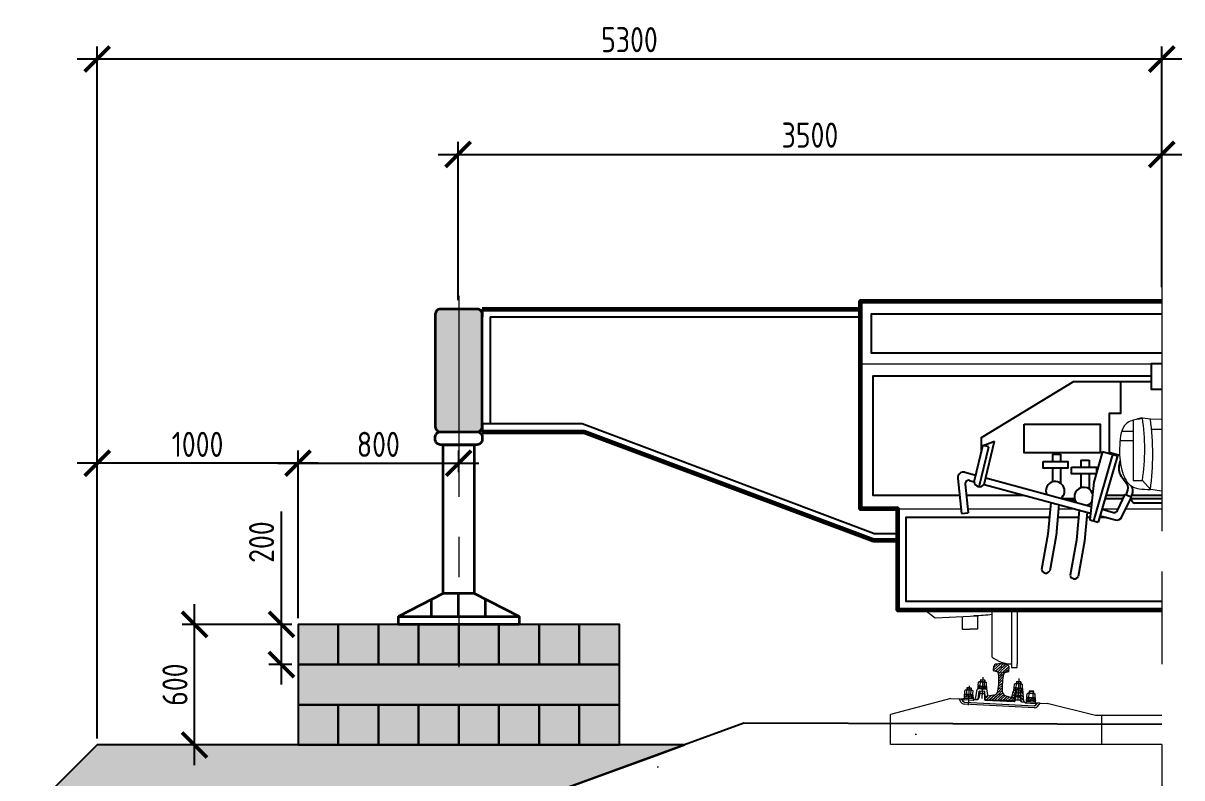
# Model space of a CAD drawing. Header units: millimetres. Extents: x -116888 to 30597, y -50310 to 30934.
# Drawn here: x -28766 to -22997, y 6024 to 9781 of the extents above; entities that cross this region are included whole.
import ezdxf

# ---------------------------------------------------------------- set-up
doc = ezdxf.new("R2010")
doc.units = ezdxf.units.MM
doc.set_wipeout_variables(frame=1)
doc.linetypes.add('CENTER', pattern=[16, 10, -2, 2, -2])
doc.linetypes.add('K5LT32768', pattern=[0])
doc.layers.add('1.Основная', color=5, linetype='Continuous', lineweight=60, true_color=0x0000ff)
for name, color, linetype, lineweight in [('2.Тонкая', 7, 'Continuous', 18), ('второстепенные', 7, 'Continuous', 25), ('линии', 7, 'Continuous', 35), ('оси', 7, 'CENTER', 13), ('размеры', 7, 'Continuous', 15), ('штриховка', 7, 'Continuous', 9)]:
    doc.layers.add(name, color=color, linetype=linetype, lineweight=lineweight)
doc.styles.add('ГОСТ 2.304', font='CS_Gost2304.shx')
doc.dimstyles.new('СПДС', dxfattribs={"dimscale": 100, "dimtxt": 2.5, "dimasz": 2.5, "dimexe": 1.25, "dimexo": 0.625, "dimtad": 1, "dimdec": 0, "dimrnd": 0.001, "dimtxsty": 'ГОСТ 2.304', "dimblk": 'ARCHTICK', "dimblk1": 'ARCHTICK', "dimblk2": 'ARCHTICK', "dimcen": 2.5, "dimdle": 2, "dimadec": 0, "dimazin": 2, "dimtfac": 0.75, "dimtdec": 4, "dimtmove": 1, "dimatfit": 3, "dimfxl": 1, "dimtolj": 1, "dimarcsym": 1})
pattern_1 = [(132.0186, (-29174.002, -844.02), (-7.076385, -6.375767), [])]

# ---------------------------------------------------------------- blocks, each defined once
blk = doc.blocks.new('опора под атригер 1')
at = {"layer": 'второстепенные', "ltscale": 1000, "true_color": 0xffffff}
h = blk.add_hatch(color=7, dxfattribs=at)
h.dxf.hatch_style = 1
h.paths.add_polyline_path([(767281.9, 220197.3), (765681.9, 220197.3), (765681.9, 219597.3), (767281.9, 219597.3)])
at = {"layer": 'второстепенные', "ltscale": 1000}
for points in [[(765681.9, 219997.3), (765881.9, 219997.3), (765881.9, 220197.3), (765681.9, 220197.3)], [(765881.9, 219997.3), (766081.9, 219997.3), (766081.9, 220197.3), (765881.9, 220197.3)], [(766081.9, 219997.3), (766281.9, 219997.3), (766281.9, 220197.3), (766081.9, 220197.3)], [(766281.9, 219997.3), (766481.9, 219997.3), (766481.9, 220197.3), (766281.9, 220197.3)], [(766481.9, 219997.3), (766681.9, 219997.3), (766681.9, 220197.3), (766481.9, 220197.3)], [(766681.9, 219997.3), (766881.9, 219997.3), (766881.9, 220197.3), (766681.9, 220197.3)], [(766881.9, 219997.3), (767081.9, 219997.3), (767081.9, 220197.3), (766881.9, 220197.3)], [(767081.9, 219997.3), (767281.9, 219997.3), (767281.9, 220197.3), (767081.9, 220197.3)], [(765681.9, 219797.3), (767281.9, 219797.3), (767281.9, 219997.3), (765681.9, 219997.3)], [(765681.9, 219597.3), (765881.9, 219597.3), (765881.9, 219797.3), (765681.9, 219797.3)], [(765881.9, 219597.3), (766081.9, 219597.3), (766081.9, 219797.3), (765881.9, 219797.3)], [(766081.9, 219597.3), (766281.9, 219597.3), (766281.9, 219797.3), (766081.9, 219797.3)], [(766281.9, 219597.3), (766481.9, 219597.3), (766481.9, 219797.3), (766281.9, 219797.3)], [(766481.9, 219597.3), (766681.9, 219597.3), (766681.9, 219797.3), (766481.9, 219797.3)], [(766681.9, 219597.3), (766881.9, 219597.3), (766881.9, 219797.3), (766681.9, 219797.3)], [(766881.9, 219597.3), (767081.9, 219597.3), (767081.9, 219797.3), (766881.9, 219797.3)], [(767081.9, 219597.3), (767281.9, 219597.3), (767281.9, 219797.3), (767081.9, 219797.3)]]:
    blk.add_lwpolyline(points, close=True, dxfattribs=at)
blk = doc.blocks.new('_ArchTick')
at = {"color": 0, "linetype": 'ByBlock', "lineweight": 30, "const_width": 0.15}
blk.add_lwpolyline([(-0.5, -0.5), (0.5, 0.5)], dxfattribs=at)
blk = doc.blocks.new('*D108')
at = {"layer": 'Defpoints', "color": 0, "ltscale": 100}
for p in [(-27480, 6787.8), (-27397.4, 6787.8), (-27397.4, 6587.8)]:
    blk.add_point(p, dxfattribs=at)
at = {"layer": 'размеры', "color": 0, "lineweight": -2, "ltscale": 1000}
for p, q in [((-27480, 6787.8), (-27480, 7350.6)), ((-27480, 6487.8), (-27480, 6887.8)), ((-27428.7, 6787.8), (-27542.5, 6787.8)), ((-27428.7, 6587.8), (-27542.5, 6587.8))]:
    blk.add_line(p, q, dxfattribs=at)
at = {"layer": 'размеры', "color": 0, "lineweight": -2, "ltscale": 100, "xscale": 125, "yscale": 125, "zscale": 125}
for p, rotation in [((-27480, 6787.8), 90), ((-27480, 6587.8), 270)]:
    blk.add_blockref('_ArchTick', p, dxfattribs=dict(at, rotation=rotation))
at = {"layer": 'размеры', "color": 0, "ltscale": 100, "insert": (-27578.6, 7197.5), "char_height": 125, "attachment_point": 5, "rotation": 90, "style": 'ГОСТ 2.304'}
blk.add_mtext('\\A1;200', dxfattribs=at)
blk = doc.blocks.new('*D109')
at = {"layer": 'Defpoints', "color": 0, "ltscale": 100}
for p in [(-27912.4, 6787.8), (-27480, 6787.8), (-27566.6, 6187.8)]:
    blk.add_point(p, dxfattribs=at)
at = {"layer": 'размеры', "color": 0, "lineweight": -2, "ltscale": 1000}
for p, q in [((-27912.4, 6087.8), (-27912.4, 6887.8)), ((-27511.2, 6787.8), (-27974.9, 6787.8)), ((-27597.8, 6187.8), (-27974.9, 6187.8))]:
    blk.add_line(p, q, dxfattribs=at)
at = {"layer": 'размеры', "color": 0, "lineweight": -2, "ltscale": 100, "xscale": 125, "yscale": 125, "zscale": 125}
for p, rotation in [((-27912.4, 6787.8), 90), ((-27912.4, 6187.8), 270)]:
    blk.add_blockref('_ArchTick', p, dxfattribs=dict(at, rotation=rotation))
at = {"layer": 'размеры', "color": 0, "ltscale": 100, "insert": (-28009.8, 6487.8), "char_height": 125, "attachment_point": 5, "rotation": 90, "style": 'ГОСТ 2.304'}
blk.add_mtext('\\A1;600', dxfattribs=at)
blk = doc.blocks.new('*D110')
at = {"layer": 'Defpoints', "color": 0, "ltscale": 100}
for p in [(-26597.4, 7590.2), (-26597.4, 7514.9), (-27397.4, 6787.8)]:
    blk.add_point(p, dxfattribs=at)
at = {"layer": 'размеры', "color": 0, "lineweight": -2, "ltscale": 1000}
for p, q in [((-27397.4, 6819), (-27397.4, 7652.7)), ((-26597.4, 7546.2), (-26597.4, 7652.7)), ((-27497.4, 7590.2), (-26497.4, 7590.2))]:
    blk.add_line(p, q, dxfattribs=at)
at = {"layer": 'размеры', "color": 0, "lineweight": -2, "ltscale": 100, "xscale": 125, "yscale": 125, "zscale": 125, "rotation": 180}
blk.add_blockref('_ArchTick', (-27397.4, 7590.2), dxfattribs=at)
at = {"layer": 'размеры', "color": 0, "lineweight": -2, "ltscale": 100, "xscale": 125, "yscale": 125, "zscale": 125}
blk.add_blockref('_ArchTick', (-26597.4, 7590.2), dxfattribs=at)
at = {"layer": 'размеры', "color": 0, "ltscale": 100, "insert": (-26997.4, 7684), "char_height": 125, "attachment_point": 5, "style": 'ГОСТ 2.304'}
blk.add_mtext('\\A1;800', dxfattribs=at)
blk = doc.blocks.new('*D111')
at = {"layer": 'Defpoints', "color": 0, "ltscale": 100}
for p in [(-28397.4, 7590.2), (-27397.4, 6787.8), (-28397.4, 6187.8)]:
    blk.add_point(p, dxfattribs=at)
at = {"layer": 'размеры', "color": 0, "lineweight": -2, "ltscale": 1000}
for p, q in [((-28397.4, 6219), (-28397.4, 7652.7)), ((-27397.4, 6819), (-27397.4, 7652.7)), ((-27297.4, 7590.2), (-28497.4, 7590.2))]:
    blk.add_line(p, q, dxfattribs=at)
at = {"layer": 'размеры', "color": 0, "lineweight": -2, "ltscale": 100, "xscale": 125, "yscale": 125, "zscale": 125, "rotation": 180}
blk.add_blockref('_ArchTick', (-28397.4, 7590.2), dxfattribs=at)
at = {"layer": 'размеры', "color": 0, "lineweight": -2, "ltscale": 100, "xscale": 125, "yscale": 125, "zscale": 125}
blk.add_blockref('_ArchTick', (-27397.4, 7590.2), dxfattribs=at)
at = {"layer": 'размеры', "color": 0, "ltscale": 100, "insert": (-27897.4, 7684), "char_height": 125, "attachment_point": 5, "style": 'ГОСТ 2.304'}
blk.add_mtext('\\A1;1000', dxfattribs=at)
blk = doc.blocks.new('*D112')
at = {"layer": 'Defpoints', "color": 0, "ltscale": 100}
for p in [(-23097.4, 9127.2), (-23097.4, 8435.8), (-26600.1, 8370.3)]:
    blk.add_point(p, dxfattribs=at)
at = {"layer": 'размеры', "color": 0, "lineweight": -2, "ltscale": 1000}
for p, q in [((-26600.1, 8401.5), (-26600.1, 9189.7)), ((-23097.4, 8467.1), (-23097.4, 9189.7)), ((-26700.1, 9127.2), (-22997.4, 9127.2))]:
    blk.add_line(p, q, dxfattribs=at)
at = {"layer": 'размеры', "color": 0, "lineweight": -2, "ltscale": 100, "xscale": 125, "yscale": 125, "zscale": 125, "rotation": 180}
blk.add_blockref('_ArchTick', (-26600.1, 9127.2), dxfattribs=at)
at = {"layer": 'размеры', "color": 0, "lineweight": -2, "ltscale": 100, "xscale": 125, "yscale": 125, "zscale": 125}
blk.add_blockref('_ArchTick', (-23097.4, 9127.2), dxfattribs=at)
at = {"layer": 'размеры', "color": 0, "ltscale": 100, "insert": (-24848.8, 9223.6), "char_height": 125, "attachment_point": 5, "style": 'ГОСТ 2.304'}
blk.add_mtext('\\A1;3500', dxfattribs=at)
blk = doc.blocks.new('*D113')
at = {"layer": 'Defpoints', "color": 0, "ltscale": 100}
for p in [(-28397.4, 9602.4), (-23097.4, 9127.2), (-28397.4, 7590.2)]:
    blk.add_point(p, dxfattribs=at)
at = {"layer": 'размеры', "color": 0, "lineweight": -2, "ltscale": 1000}
for p, q in [((-28397.4, 7621.5), (-28397.4, 9664.9)), ((-23097.4, 9158.5), (-23097.4, 9664.9)), ((-22997.4, 9602.4), (-28497.4, 9602.4))]:
    blk.add_line(p, q, dxfattribs=at)
at = {"layer": 'размеры', "color": 0, "lineweight": -2, "ltscale": 100, "xscale": 125, "yscale": 125, "zscale": 125, "rotation": 180}
blk.add_blockref('_ArchTick', (-28397.4, 9602.4), dxfattribs=at)
at = {"layer": 'размеры', "color": 0, "lineweight": -2, "ltscale": 100, "xscale": 125, "yscale": 125, "zscale": 125}
blk.add_blockref('_ArchTick', (-23097.4, 9602.4), dxfattribs=at)
at = {"layer": 'размеры', "color": 0, "ltscale": 100, "insert": (-25747.4, 9698.7), "char_height": 125, "attachment_point": 5, "style": 'ГОСТ 2.304'}
blk.add_mtext('\\A1;5300', dxfattribs=at)
blk = doc.blocks.new('аутр. стойка')
blk.add_wipeout([(780274.8, 203353.2), (780274.8, 203392.4), (780499.1, 203506.2), (780499.1, 204247.7), (780652.2, 204247.7), (780652.2, 203506.2), (780874.8, 203392.4), (780874.8, 203353.2)]).dxf.layer = 'штриховка'
at = {"layer": 'линии', "color": 5, "ltscale": 1000, "true_color": 0x0000ff}
for p, q in [((780578.3, 203506.2), (780578.3, 203392.4)), ((780444.5, 203478.5), (780444.5, 203392.4)), ((780712.2, 203475.5), (780712.2, 203392.4))]:
    blk.add_line(p, q, dxfattribs=at)
for points in [[(780499.1, 203506.2), (780652.2, 203506.2), (780652.2, 204247.7), (780499.1, 204247.7)], [(780274.8, 203353.2), (780874.8, 203353.2), (780874.8, 203392.4), (780274.8, 203392.4)]]:
    blk.add_lwpolyline(points, close=True, dxfattribs=at)
blk.add_lwpolyline([(780274.8, 203392.4), (780499.1, 203506.2), (780652.2, 203506.2), (780874.8, 203392.4)], dxfattribs=at)

msp = doc.modelspace()

# ---------------------------------------------------------------- hatches: boundary and pattern name
h = msp.add_hatch()
h.set_pattern_fill('AR-CONC', scale=2, angle=40, style=0)
h.set_pattern_definition([(90, (-1957931.76, -654964.53), (299.614, 209.792), [38.1, -419.1]), (35, (-1957931.76, -654964.53), (-299.614, 247.408), [30.48, -335.28117]), (140.451445, (-1957906.8, -654947.05), (9e-06, 457.19999), [32.38002, -356.18049]), (86.1842, (-1957997.06, -654886.7), (469.36576, 284.07991), [57.15, -628.65]), (136.635558, (-1957957.95, -654863), (45.63934, 684.27969), [48.57005, -534.27122]), (31.18415, (-1957997.06, -654886.7), (45.63934, 684.27969), [45.71993, -502.91946]), (61, (-1957941.82, -654873.5), (363.75633, 38.23233), [38.1, -419.1]), (6, (-1957941.82, -654873.5), (-142.101284, 361.64349), [30.48, -335.28]), (111.451445, (-1957911.5, -654870.3), (221.65504, 399.875824), [32.38002, -356.179875]), (77.5, (-1957931.76, -654964.53), (-103.969848, 133.516467), [0, -331.216, 0, -340.36, 0, -336.55]), (47.5, (-1957931.76, -654964.53), (-26.416002, 239.387248), [0, -194.056, 0, -323.596, 0, -128.27]), (7.5, (-1958018.54, -655037.35), (215.101575, 165.534964), [0, -127, 0, -396.24, 0, -525.78]), (357.5, (-1958057.45, -655070), (194.259406, 229.38685), [0, -165.1, 0, -263.144, 0, -373.38])])
h.paths.add_polyline_path([(-28496.5, 4541.8), (-27896.5, 4541.8), (-27896.5, 4941.8), (-27296.5, 4941.8), (-27296.5, 5341.8), (-26696.5, 5341.8), (-26696.5, 5741.8), (-25937, 6018.7), (-25597.1, 6142.6), (-25473.2, 6187.8), (-28397.4, 6187.8), (-33137.3, 1447.9), (-33243.4, 1341.8), (-32696.5, 1341.8), (-32696.5, 1741.8), (-32096.5, 1741.8), (-32096.5, 2141.8), (-31496.5, 2141.8), (-31496.5, 2541.8), (-30896.5, 2541.8), (-30896.5, 2941.8), (-30296.5, 2941.8), (-30296.5, 3341.8), (-29696.5, 3341.8), (-29696.5, 3741.8), (-29096.5, 3741.8), (-29096.5, 4141.8), (-28496.5, 4141.8)])
at = {"layer": 'штриховка', "ltscale": 1000, "true_color": 0x000000}
h = msp.add_hatch(color=18, dxfattribs=at)
h.dxf.hatch_style = 1
h.paths.add_polyline_path([(-26480.9, 8332.8, 0.414214), (-26505.9, 8357.8), (-26597.4, 8357.8), (-26480.9, 8242.2)])
h.paths.add_polyline_path([(-26713.9, 8201.6), (-26713.9, 7929.8), (-26529.2, 7746.4), (-26505.9, 7746.4, 0.414214), (-26480.9, 7771.4), (-26480.9, 7970.4)])
at = {"layer": 'штриховка', "ltscale": 1000}
h = msp.add_hatch(color=2, dxfattribs=at)
h.dxf.hatch_style = 1
h.paths.add_polyline_path([(-26480.9, 8242.2), (-26597.4, 8357.8), (-26688.9, 8357.8, 0.414214), (-26713.9, 8332.8), (-26713.9, 8201.6), (-26480.9, 7970.4)])
h.paths.add_polyline_path([(-26713.9, 7929.8), (-26713.9, 7771.4, 0.414214), (-26688.9, 7746.4), (-26529.2, 7746.4)])
at = {"layer": 'штриховка', "ltscale": 5}
h = msp.add_hatch(dxfattribs=at)
h.set_pattern_fill('ANSI31', color=256, scale=3, angle=-2.9814, style=0)
h.set_pattern_definition([(42.0186, (-24094.064, 11428.826), (-6.375767, 7.076385), [])])
h.paths.add_polyline_path([(-23894.9, 6590.6, 0.042681), (-23924.7, 6589.6, 0.365078), (-23933.5, 6580.2), (-23934.7, 6558.8, 0.340622), (-23932.9, 6556.3), (-23916.4, 6551, -0.301939), (-23909.8, 6542.8, -0.061945), (-23912.9, 6456.4, -0.317653), (-23933, 6435.8), (-23973.9, 6428.3, 0.347424), (-23977.2, 6424.6), (-23977.6, 6416.7, 0.414214), (-23975.7, 6414.6), (-23904.3, 6410.9)])
h = msp.add_hatch(dxfattribs=at)
h.set_pattern_fill('ANSI31', color=256, scale=3, angle=-2.9814, style=0)
h.set_pattern_definition([(42.0186, (-26350.5, 13461.203), (-6.375767, 7.076385), [])])
h.paths.add_polyline_path([(-23830.3, 6416.9, 0.347424), (-23833.2, 6421), (-23873.1, 6432.7, -0.317653), (-23891, 6455.3, -0.061945), (-23885.1, 6541.5, -0.301939), (-23877.7, 6549), (-23860.7, 6552.5, 0.340622), (-23858.7, 6554.8), (-23857.6, 6576.3, 0.365078), (-23865.4, 6586.6, 0.042681), (-23894.9, 6590.6), (-23904.3, 6410.9), (-23832.9, 6407.2, 0.414214), (-23830.7, 6409.1)])
h = msp.add_hatch(dxfattribs=at)
h.set_pattern_fill('ANSI31', color=256, scale=3, angle=87.0186, style=0)
h.set_pattern_definition(pattern_1)
h.paths.add_polyline_path([(-23825.1, 6458.3), (-23832.6, 6458.7, 0.385314), (-23837.8, 6454.4), (-23840.6, 6436.4, -0.245802), (-23842.2, 6434.2, 0.245802), (-23842.7, 6433.4), (-23844, 6425.2, 0.307453), (-23843.5, 6424.2), (-23831.8, 6420.6, 0.388939), (-23830.7, 6421.4), (-23827, 6445.5, -0.385314), (-23826, 6446.3), (-23825.8, 6446.3)])
h = msp.add_hatch(dxfattribs=at)
h.set_pattern_fill('ANSI31', color=256, scale=3, angle=87.0186, style=0)
h.set_pattern_definition(pattern_1)
h.paths.add_polyline_path([(-23787, 6451.8, 0.385314), (-23791.7, 6456.6), (-23799.2, 6456.9), (-23799.8, 6445), (-23799.6, 6444.9, -0.385314), (-23798.6, 6444), (-23796.7, 6403.5, 0.148634), (-23796.3, 6402.4, 0.107827), (-23793, 6401.5), (-23784.2, 6401.1, 0.443716), (-23783.1, 6402.1), (-23783.5, 6410.5, 0.224693), (-23783.9, 6411.2, -0.224693), (-23785.1, 6413.5)])
at = {"layer": 'штриховка'}
h = msp.add_hatch(dxfattribs=at)
h.set_pattern_fill('AR-CONC', color=256, scale=10)
h.set_pattern_definition([(50, (-1943036.9, -664736.1), (1821.8467, -159.3909), [190.5, -2095.5]), (355, (-1943036.9, -664736), (-352.4342, 1910.5685), [152.4, -1676.4058]), (100.45144, (-1942885, -664749.4), (1469.4125, 1751.1775), [161.9001, -1780.9024]), (46.1842, (-1943036.9, -664228), (2710.7904, -420.4233), [285.75, -3143.25]), (96.63556, (-1942811, -664263), (2374.0413, 2474.2612), [242.8502, -2671.356]), (351.18415, (-1943037, -664228), (2374.0413, 2474.2612), [228.5997, -2514.5973]), (21, (-1942782.9, -664355.1), (1516.1439, -1022.652), [190.5, -2095.5]), (326, (-1942782.9, -664355), (618.0203, 1841.8797), [152.4, -1676.4]), (71.451445, (-1942656.5, -664440.3), (2134.1642, 819.2277), [161.9001, -1780.8994]), (37.5, (-1943036.9, -664736.1), (30.88603, 845.55039), [0, -1656.08, 0, -1701.8, 0, -1682.75]), (7.5, (-1943036.9, -664736.1), (668.19663, 1001.80575), [0, -970.28, 0, -1617.98, 0, -641.35]), (327.5, (-1943603.3, -664736.1), (1355.90595, -57.28744), [0, -635, 0, -1981.2, 0, -2628.9]), (317.5, (-1943857.3, -664736.1), (1481.2918, 254.2649), [0, -825.5, 0, -1315.72, 0, -1866.9])])
h.paths.add_polyline_path([(-23097.4, 6289.3), (-25177.4, 6295.6), (-26097.4, 5960.2), (-26097.4, 5741.8), (-26696.5, 5741.8), (-26696.5, 5341.8), (-27296.5, 5341.8), (-27296.5, 4941.8), (-27896.5, 4941.8), (-27896.5, 4541.8), (-28496.5, 4541.8), (-28496.5, 4141.8), (-29096.5, 4141.8), (-29096.5, 3741.8), (-29696.5, 3741.8), (-29696.5, 3341.8), (-30296.5, 3341.8), (-30296.5, 2941.8), (-30896.5, 2941.8), (-30896.5, 2541.8), (-31496.5, 2541.8), (-31496.5, 2141.8), (-32096.5, 2141.8), (-32096.5, 1741.8), (-32696.5, 1741.8), (-32696.5, 1341.8), (-33296.5, 1341.8), (-35351.2, -28), (-23097.4, -28)])

# ---------------------------------------------------------------- linework, layer by layer
at = {"layer": '1.Основная', "color": 5, "ltscale": 1000, "true_color": 0x0000ff}
for p, q in [((-26480.9, 8357.8), (-24597.4, 8357.8)), ((-26480.9, 7746.4), (-25973.6, 7746.4)), ((-25973.6, 7746.4), (-24531.6, 7207.3)), ((-24531.6, 7207.3), (-24411.1, 7207.3))]:
    msp.add_line(p, q, dxfattribs=at)
at = {"layer": '1.Основная', "ltscale": 1000}
msp.add_lwpolyline([(-23097.4, 6858.9), (-24411.1, 6858.9), (-24411.1, 7362.9), (-24597.4, 7362.9), (-24597.4, 8397.4), (-23097.4, 8397.4)], dxfattribs=at)
at = {"layer": '2.Тонкая', "ltscale": 1000}
for p, q in [((-24597.4, 8084.6), (-23097.4, 8084.6)), ((-23238.9, 7804.2), (-23238.9, 7504.7)), ((-23193.6, 7816.4), (-23154, 7810.3)), ((-23154, 7810.3), (-23097.4, 7808.7)), ((-23296.5, 7750.2), (-23238.9, 7750.2)), ((-23148.1, 7759.9), (-23097.4, 7759.1)), ((-23305.3, 7703.7), (-23238.9, 7703.7)), ((-23238.9, 7504.7), (-23193.6, 7504.7)), ((-23193.6, 7504.7), (-23154, 7459.4)), ((-23097.4, 7451.7), (-23154, 7459.4)), ((-24411.1, 7362.9), (-24096.6, 7362.9)), ((-24062.9, 7362.9), (-23652.6, 7362.9)), ((-23611.4, 7362.9), (-23531.1, 7362.9)), ((-23394.1, 7362.9), (-23313.5, 7362.9)), ((-23276.5, 7362.9), (-23097.4, 7362.9))]:
    msp.add_line(p, q, dxfattribs=at)
at = {"layer": '2.Тонкая', "linetype": 'K5LT32768', "lineweight": 18}
for p, q in [((-24275.8, 6858.9), (-24224.9, 6819.8)), ((-24224.9, 6819.8), (-24015.5, 6831.1)), ((-23941.9, 6624.7), (-23941.9, 6858.9)), ((-23845.7, 6858.9), (-23845.7, 6590.8)), ((-23817.4, 6858.9), (-23817.4, 6590.8))]:
    msp.add_line(p, q, dxfattribs=at)
at = {"layer": '2.Тонкая', "linetype": 'Continuous', "lineweight": 0}
for points in [[(-24091.6, 6827), (-24091.6, 6763.5), (-24053.2, 6763.5)], [(-24035.8, 6830), (-24014.8, 6830), (-24014.8, 6763.5), (-24053.2, 6763.5)]]:
    msp.add_lwpolyline(points, dxfattribs=at)
at = {"layer": '2.Тонкая', "linetype": 'K5LT32768', "lineweight": 18}
msp.add_lwpolyline([(-23845.7, 6590.8), (-23845.7, 6572.5), (-23817.4, 6572.5), (-23817.4, 6590.8)], dxfattribs=at)
at = {"layer": '2.Тонкая', "ltscale": 1000}
for centre, major_axis, start_param, end_param in [((-24249.2, 7660.3), (0, 1067), 4.565991, 4.858787), ((-24438.8, 7634.8), (0, 1296.7), 4.576665, 4.848113)]:
    msp.add_ellipse(centre, major_axis=major_axis, ratio=1, start_param=start_param, end_param=end_param, dxfattribs=at)
at = {"layer": '2.Тонкая', "linetype": 'Continuous', "lineweight": 0, "extrusion": (0, 0, -1)}
msp.add_ellipse((-24058.1, 6961), major_axis=(362.8, 0), ratio=0.361331, start_param=1.244856, end_param=1.494712, dxfattribs=at)
at = {"layer": '2.Тонкая', "linetype": 'K5LT32768', "lineweight": 18}
msp.add_ellipse((-23840.5, 6758.8), major_axis=(0, 168.1), ratio=1, start_param=2.493984, end_param=3.110616, dxfattribs=at)
at = {"layer": '2.Тонкая', "ltscale": 1000}
msp.add_open_spline([(-23216.3, 7810.3), (-23237.3, 7805), (-23297.1, 7789.8), (-23310.7, 7670.2), (-23305.6, 7571.5), (-23261.4, 7462.1), (-23192.3, 7460.4), (-23154, 7459.4)], degree=3, knots=[0, 0, 0, 0, 2.91229, 8.299959, 14.273276, 18.265675, 23.251592, 23.251592, 23.251592, 23.251592], dxfattribs=at)
at = {"layer": 'второстепенные', "color": 9, "ltscale": 1000, "true_color": 0xb7b7b7}
for p, q in [((-26440.8, 8319.6), (-26440.8, 7785.8)), ((-26440.8, 8319.6), (-24597.4, 8319.6)), ((-23534.8, 7996.6), (-23149.4, 7996.6)), ((-23216.3, 7810.3), (-23193.6, 7816.4)), ((-25983, 7785.8), (-26480.9, 7785.8)), ((-24531.6, 7241.1), (-25983, 7785.8)), ((-24030.9, 7498), (-23986.1, 7682.7)), ((-23987.2, 7678.5), (-23929.5, 7699.7)), ((-23957.8, 7671.4), (-23987.2, 7678.5)), ((-23981.6, 7484.6), (-23929.5, 7699.7)), ((-24005.9, 7472.9), (-23957.8, 7671.4)), ((-23342.1, 7633.4), (-23437.1, 7303.5)), ((-23391.9, 7648.7), (-23436, 7495.6)), ((-23318.3, 7626.1), (-23413.2, 7296.6)), ((-23391.9, 7648.7), (-23318.3, 7626.1)), ((-24112.9, 7514.9), (-24094.1, 7340)), ((-24077.4, 7545.2), (-24023, 7530.5)), ((-24054.8, 7504.4), (-24030.9, 7498)), ((-23973.7, 7517.2), (-23448.8, 7375.3)), ((-24076.2, 7486.2), (-24060.8, 7343.5)), ((-23981.6, 7484.6), (-23452.4, 7341.6)), ((-23436, 7495.6), (-23456, 7308.9)), ((-23529.3, 7406.6), (-23561, 7405.4)), ((-23321.1, 7414.3), (-23379.9, 7412.1)), ((-23317.6, 7354.3), (-23278.7, 7436.2)), ((-23295.3, 7323.2), (-23248.4, 7421.8)), ((-23278.7, 7436.2), (-23248.4, 7421.8)), ((-23097.4, 7391.5), (-23233.3, 7391.5)), ((-24094.1, 7340), (-24060.8, 7343.5)), ((-23404, 7328.5), (-23328.3, 7308.1)), ((-23394.7, 7360.7), (-23337.4, 7345.2)), ((-23456, 7308.9), (-23413.2, 7296.6)), ((-24531.6, 7241.1), (-24411.1, 7241.1))]:
    msp.add_line(p, q, dxfattribs=at)
for points in [[(-23097.4, 8137.4), (-24543.1, 8137.4), (-24543.1, 8334.5), (-23097.4, 8334.5)], [(-23097.4, 8084.6), (-23149.4, 8084.6), (-23149.4, 7958.3), (-23097.4, 7958.3)], [(-23149.4, 8022.7), (-24535.9, 8022.7), (-24535.9, 7431.3), (-24103.9, 7431.3)], [(-23534.8, 7996.6), (-23996, 7716.2), (-23996, 7642.1)], [(-23303.2, 7996.6), (-23303.2, 7837.6), (-23359.2, 7837.6), (-23359.2, 7644.9), (-23307.1, 7629.8)], [(-23641.8, 7634.6), (-23641.8, 7598.6)], [(-23641.8, 7634.6), (-23600.8, 7634.6)], [(-23600.8, 7634.6), (-23600.8, 7598.6)], [(-23641.8, 7565.3), (-23641.8, 7496.6)], [(-23600.8, 7565.3), (-23600.8, 7490.1)], [(-23500, 7606.1), (-23500, 7570.1)], [(-23500, 7606.1), (-23459, 7606.1)], [(-23459, 7606.1), (-23459, 7570.1)], [(-23500, 7536.9), (-23500, 7468.1)], [(-23459, 7536.9), (-23459, 7461.6)], [(-24070.2, 7431.3), (-23784.3, 7431.3)], [(-23649.7, 7394.9), (-23664, 7236.4), (-23695.3, 7061.5)], [(-23609.5, 7384.1), (-23623.3, 7230.9), (-23655, 7054.2)], [(-23593.1, 7414.3), (-23531.6, 7414.3)], [(-23379.3, 7414.3), (-23289.1, 7414.3)], [(-23374.4, 7431.3), (-23281, 7431.3)], [(-23252, 7414.3), (-23097.4, 7414.3)], [(-23248, 7431.3), (-23097.4, 7431.3)], [(-23508.8, 7356.8), (-23522.2, 7207.9), (-23553.5, 7033)], [(-23468.6, 7346), (-23481.5, 7202.4), (-23513.2, 7025.8)], [(-23465.3, 7382), (-23465.5, 7379.8)], [(-23656.4, 7320.1), (-24371.9, 7320.1), (-24371.9, 6903.5), (-23097.4, 6903.5)], [(-23512.1, 7320.1), (-23615.3, 7320.1)], [(-23454.7, 7320.1), (-23470.9, 7320.1)], [(-23372.9, 7320.1), (-23406.4, 7320.1)]]:
    msp.add_lwpolyline(points, dxfattribs=at)
for points in [[(-23782.7, 7784), (-23404.7, 7784), (-23404.7, 7641.5), (-23782.7, 7641.5)], [(-23688.5, 7598.6), (-23564.4, 7598.6), (-23564.4, 7565.3), (-23688.5, 7565.3)], [(-23546.7, 7570.1), (-23422.6, 7570.1), (-23422.6, 7536.9), (-23546.7, 7536.9)]]:
    msp.add_lwpolyline(points, close=True, dxfattribs=at)
at = {"layer": 'второстепенные', "ltscale": 1000}
for points in [[(-23097.7, 6289.3), (-25177.4, 6295.6), (-26696.5, 5741.8), (-26696.5, 5741.8)], [(-29096.5, 4141.8), (-28496.5, 4141.8), (-28496.5, 4541.8), (-27896.5, 4541.8), (-27896.5, 4941.8), (-27296.5, 4941.8), (-27296.5, 5341.8), (-26696.5, 5341.8), (-26696.5, 5741.8), (-25937, 6018.7), (-25597.1, 6142.6), (-25473.2, 6187.8), (-25473.2, 6187.8), (-28397.4, 6187.8), (-33137.3, 1447.9)]]:
    msp.add_lwpolyline(points, dxfattribs=at)
at = {"layer": 'второстепенные', "color": 9, "ltscale": 1000, "true_color": 0xb7b7b7}
for centre, radius, start, end in [((-23627.8, 7452.2), 46.5, 308.63391, 201.11778), ((-23486, 7423.7), 46.5, 19.06853, 217.60447), ((-23486, 7423.7), 46.5, 292.14722, 328.71771), ((-23673.9, 7065), 21.7, 189.3676, 330.30562), ((-23532.1, 7036.5), 21.7, 189.3676, 330.30562)]:
    msp.add_arc(centre, radius, start, end, dxfattribs=at)
for centre, major_axis, start_param, end_param in [((-24084.8, 7517.9), (0, 28.3), 6.019219, 7.961163), ((-24059.3, 7488), (0, 17), 6.019219, 7.961163), ((-24003.9, 7499.8), (0, 27), 1.639705, 4.115548), ((-23222.9, 7416.9), (0, 27.5), 1.666186, 2.754717), ((-23333, 7361.6), (0, 17), 2.877626, 4.268367), ((-23320.9, 7335.4), (0, 28.3), 2.877626, 4.268367)]:
    msp.add_ellipse(centre, major_axis=major_axis, ratio=1, start_param=start_param, end_param=end_param, dxfattribs=at)
for points, knots in [([(-23304.8, 7602.5), (-23311.5, 7574.2), (-23317.7, 7535), (-23256, 7480.6), (-23268.8, 7448.9), (-23274.8, 7434.4)], [0, 0, 0, 0, 0.372939, 0.711969, 1, 1, 1, 1]), ([(-23248.9, 7477), (-23247, 7473.7), (-23238.2, 7455.3), (-23245.3, 7437.7), (-23251.3, 7423.2)], [0.6507981, 0.6507981, 0.6507981, 0.6507981, 0.711969, 1, 1, 1, 1])]:
    msp.add_open_spline(points, degree=3, knots=knots, dxfattribs=at)
at = {"layer": 'линии', "color": 5, "ltscale": 1000, "true_color": 0x0000ff}
for p, q in [((-26480.9, 8357.8), (-26480.9, 8319.6)), ((-26480.9, 7785.8), (-26480.9, 7746.4))]:
    msp.add_line(p, q, dxfattribs=at)
for points in [[(-26688.9, 7746.4), (-26505.9, 7746.4, 0.414214), (-26480.9, 7771.4), (-26480.9, 8332.8, 0.414214), (-26505.9, 8357.8), (-26688.9, 8357.8, 0.414214), (-26713.9, 8332.8), (-26713.9, 7771.4, 0.414214)], [(-26688.9, 7746.4), (-26505.9, 7746.4, -0.414214), (-26480.9, 7721.4), (-26480.9, 7707.3, -0.414214), (-26505.9, 7682.3), (-26688.9, 7682.3, -0.414214), (-26713.9, 7707.3), (-26713.9, 7721.4, -0.414214)]]:
    msp.add_lwpolyline(points, format="xyb", close=True, dxfattribs=at)
at = {"layer": 'оси', "ltscale": 200}
for p, q in [((-23097.4, 8828.4), (-23097.4, 8651.3)), ((-23097.4, 7670.4), (-23097.4, 7420.4)), ((-23097.4, 6189.5), (-23097.4, -28))]:
    msp.add_line(p, q, dxfattribs=at)
at = {"layer": 'оси', "color": 30, "ltscale": 100, "true_color": 0xff8000}
msp.add_line((-23097.4, 8651.3), (-23097.4, 6590.6), dxfattribs=at)
at = {"layer": 'штриховка', "ltscale": 5}
for p, q in [((-23934.7, 6558.8), (-23933.5, 6580.5)), ((-23858.7, 6554.8), (-23857.6, 6576.5)), ((-23988.1, 6525.5), (-23993.7, 6418.1)), ((-23916.4, 6551), (-23932.9, 6556.3)), ((-23877.7, 6549), (-23860.7, 6552.5)), ((-24072.5, 6461.5), (-24041.3, 6459.8)), ((-24067.4, 6471.3), (-24067.9, 6461.2)), ((-24067.4, 6471.3), (-24064.7, 6473.7)), ((-24067.4, 6471.3), (-24045.4, 6470.1)), ((-24064.7, 6473.7), (-24065.4, 6461.1)), ((-24064.7, 6473.7), (-24057.7, 6473.3)), ((-24055.8, 6482.3), (-24060.8, 6386)), ((-24057.7, 6473.3), (-24057.9, 6470.8)), ((-24054.8, 6473.1), (-24054.9, 6470.6)), ((-24054.8, 6473.1), (-24047.8, 6472.8)), ((-24047.8, 6472.8), (-24048.4, 6460.2)), ((-24045.4, 6470.1), (-24047.8, 6472.8)), ((-24045.4, 6470.1), (-24045.9, 6460.1)), ((-24022.6, 6425.9), (-24016.8, 6463.8)), ((-24012.9, 6480.9), (-24013.6, 6468.1)), ((-24013.6, 6468.1), (-23997, 6467.2)), ((-24005.8, 6474.1), (-24013.3, 6474.5)), ((-23968, 6478.6), (-24012.9, 6480.9)), ((-24011.6, 6468), (-23970.7, 6465.9)), ((-23970.7, 6465.9), (-24011.6, 6468)), ((-24010.8, 6483.6), (-24009.9, 6499.9)), ((-24005.8, 6474.1), (-24006.1, 6467.7)), ((-24006, 6480.5), (-23974.9, 6478.9)), ((-23976.2, 6466.2), (-24005.8, 6474.1)), ((-23975.8, 6472.6), (-24005.5, 6480.5)), ((-24004.9, 6502.5), (-23973.8, 6500.9)), ((-24002.3, 6467.5), (-24002, 6473.1)), ((-24000.7, 6483.1), (-23999.9, 6499.4)), ((-23999.9, 6510.7), (-24000.3, 6502.3)), ((-23999.9, 6510.7), (-23997.3, 6513)), ((-23997.3, 6513), (-23997.8, 6502.1)), ((-23997.3, 6513), (-23980.3, 6512.2)), ((-23980.3, 6512.2), (-23980.8, 6501.3)), ((-23977.9, 6509.5), (-23980.3, 6512.2)), ((-23980, 6482), (-23979.1, 6498.3)), ((-23979.3, 6479.1), (-23979.6, 6473.6)), ((-23977.9, 6509.5), (-23978.4, 6501.1)), ((-23975.5, 6478.9), (-23976.2, 6466.2)), ((-23976.2, 6466.2), (-23968.7, 6465.8)), ((-23975.8, 6472.6), (-23968.3, 6472.2)), ((-23969.9, 6481.5), (-23969, 6497.8)), ((-23968.7, 6465.8), (-23968, 6478.6)), ((-23965.1, 6442.9), (-23966, 6461.1)), ((-23833.9, 6471.6), (-23834.6, 6458.8)), ((-23826.8, 6464.8), (-23834.3, 6465.2)), ((-23789, 6469.2), (-23833.9, 6471.6)), ((-23833, 6471.5), (-23790, 6469.3)), ((-23831.8, 6474.3), (-23830.9, 6490.6)), ((-23826.8, 6464.8), (-23827.1, 6458.4)), ((-23827, 6471.2), (-23795.9, 6469.6)), ((-23797.2, 6456.8), (-23826.8, 6464.8)), ((-23796.8, 6463.2), (-23826.5, 6471.2)), ((-23825.9, 6493.2), (-23794.8, 6491.6)), ((-23822.8, 6463.7), (-23824.7, 6427.5)), ((-23823.3, 6458.2), (-23823, 6463.8)), ((-23822.5, 6470.1), (-23822.5, 6471)), ((-23821.7, 6473.8), (-23820.9, 6490.1)), ((-23820.9, 6501.3), (-23821.3, 6492.9)), ((-23820.4, 6463.1), (-23821.2, 6447.8)), ((-23820.9, 6501.3), (-23818.3, 6503.7)), ((-23820, 6469.5), (-23820, 6470.8)), ((-23818.3, 6503.7), (-23818.8, 6492.8)), ((-23818.3, 6503.7), (-23801.3, 6502.8)), ((-23809, 6517.7), (-23814.4, 6414.9)), ((-23803.3, 6465), (-23803, 6470)), ((-23801.3, 6502.8), (-23801.8, 6491.9)), ((-23798.9, 6500.2), (-23801.3, 6502.8)), ((-23801, 6472.7), (-23800.1, 6489)), ((-23800.3, 6469.8), (-23800.6, 6464.2)), ((-23798.9, 6500.2), (-23799.3, 6491.8)), ((-23796.5, 6469.6), (-23797.2, 6456.8)), ((-23796.8, 6463.2), (-23789.3, 6462.8)), ((-23790.9, 6472.2), (-23790, 6488.5)), ((-23789.7, 6456.5), (-23789, 6469.2)), ((-24147.4, 6419.5), (-24447.4, 6339.5)), ((-24147.4, 6419.5), (-24106.7, 6417.4)), ((-24095.2, 6399), (-24106.7, 6417.4)), ((-24106.7, 6417.4), (-24094.5, 6416.8)), ((-24086.8, 6404.3), (-24094.5, 6416.8)), ((-24088.6, 6409.5), (-24089.7, 6417)), ((-24084.7, 6416.7), (-24089.7, 6417)), ((-24084.3, 6414), (-24084.7, 6416.7)), ((-24084.3, 6414), (-24084.7, 6416.7)), ((-24083.4, 6413.2), (-24036.5, 6410.7)), ((-24083.4, 6413.2), (-24036.5, 6410.7)), ((-24081.5, 6421.1), (-24081.9, 6413.1)), ((-24081.2, 6427.1), (-24081.5, 6421.1)), ((-24081.5, 6421.1), (-24036.6, 6418.7)), ((-24080.5, 6439.9), (-24081.2, 6427.1)), ((-24081.2, 6427.1), (-24046.7, 6425.3)), ((-24035.6, 6437.5), (-24080.5, 6439.9)), ((-24079.5, 6439.8), (-24036.6, 6437.6)), ((-24078.3, 6442.6), (-24077.5, 6458.9)), ((-24073.4, 6433.1), (-24073.7, 6426.7)), ((-24073.4, 6433.1), (-24073.7, 6426.7)), ((-24043.7, 6425.1), (-24073.4, 6433.1)), ((-24043.4, 6431.5), (-24073, 6439.5)), ((-24069.9, 6426.5), (-24069.6, 6432.1)), ((-24068.3, 6442), (-24067.4, 6458.4)), ((-24047.5, 6441), (-24046.7, 6457.3)), ((-24046.9, 6438.1), (-24047.2, 6432.5)), ((-24046.7, 6425.3), (-24046.7, 6425.9)), ((-24036.2, 6424.7), (-24046.7, 6425.3)), ((-24043.1, 6437.9), (-24043.7, 6425.1)), ((-24043.7, 6425.1), (-24036.2, 6424.7)), ((-24037.5, 6440.4), (-24036.6, 6456.8)), ((-24036.6, 6418.7), (-24037, 6410.8)), ((-24036.2, 6424.7), (-24036.6, 6418.7)), ((-24036.2, 6424.7), (-24035.6, 6437.5)), ((-24031.1, 6412.5), (-24029.3, 6413.9)), ((-24016.1, 6413.2), (-24029.3, 6413.9)), ((-24025.8, 6414.8), (-24024.5, 6423)), ((-24024.8, 6413.6), (-24014.2, 6413.1)), ((-24012.1, 6414.8), (-24006, 6454.8)), ((-24005.1, 6437.4), (-24007.7, 6419.9)), ((-23978.6, 6454.3), (-24005, 6455.6)), ((-24002.8, 6455.5), (-24003.5, 6441)), ((-23996.7, 6444.2), (-23983, 6443.5)), ((-23980.8, 6454.4), (-23981.4, 6442.9)), ((-23980.2, 6440.5), (-23979.9, 6414.1)), ((-23977.7, 6414.7), (-23977.9, 6411.3)), ((-23975.7, 6414.6), (-23977.7, 6414.7)), ((-23976.4, 6429), (-23977.6, 6453.3)), ((-23977.6, 6416.7), (-23977.2, 6424.6)), ((-23977.1, 6411.1), (-23831.9, 6403.6)), ((-23975.7, 6414.6), (-23904.3, 6410.9)), ((-23963.6, 6430.4), (-23975.3, 6428.1)), ((-23933, 6435.8), (-23973.9, 6428.3)), ((-23962.8, 6431.4), (-23963.2, 6439.7)), ((-23832.9, 6407.2), (-23904.3, 6410.9)), ((-23873.1, 6432.7), (-23833.2, 6421)), ((-23844, 6425.2), (-23842.7, 6433.4)), ((-23843.3, 6424.1), (-23832, 6420.6)), ((-23840.6, 6436.4), (-23837.8, 6454.4)), ((-23834.6, 6458.8), (-23823.1, 6458.2)), ((-23834.6, 6458.8), (-23823.3, 6458.2)), ((-23830.9, 6407.1), (-23832.9, 6407.2)), ((-23832.6, 6458.7), (-23823.1, 6458.2)), ((-23830.9, 6407.1), (-23831, 6403.5)), ((-23830.7, 6421.4), (-23827, 6445.5)), ((-23830.7, 6409.1), (-23830.3, 6416.9)), ((-23825.7, 6432.5), (-23828.7, 6406.2)), ((-23800.5, 6410.7), (-23828.1, 6412.1)), ((-23826.1, 6424.3), (-23826.7, 6413)), ((-23824.7, 6428.9), (-23826.2, 6429)), ((-23826, 6425.8), (-23826.1, 6424.3)), ((-23826, 6446.3), (-23823.8, 6446.2)), ((-23825.1, 6458.3), (-23825.8, 6446.3)), ((-23825.8, 6412), (-23803.3, 6410.8)), ((-23802.7, 6427.8), (-23824.7, 6428.9)), ((-23823.7, 6447.9), (-23801.7, 6446.8)), ((-23808.9, 6434.4), (-23822.6, 6435.1)), ((-23803.6, 6458.6), (-23804.2, 6446.9)), ((-23801.1, 6457.9), (-23802.8, 6426.4)), ((-23801.7, 6423), (-23802.3, 6411.8)), ((-23801.8, 6445.1), (-23799.6, 6444.9)), ((-23801.6, 6424.5), (-23801.7, 6423)), ((-23801.3, 6426.8), (-23800.5, 6409.2)), ((-23799.2, 6456.9), (-23801.2, 6457)), ((-23799.2, 6456.9), (-23799.8, 6445)), ((-23791.7, 6456.6), (-23799.2, 6456.9)), ((-23796.7, 6403.5), (-23798.6, 6444)), ((-23797.2, 6456.8), (-23789.7, 6456.5)), ((-23785.1, 6413.5), (-23787, 6451.8)), ((-23783.5, 6410.5), (-23785.1, 6413.5)), ((-23783.1, 6402.1), (-23783.5, 6410.5)), ((-23771.9, 6405), (-23772.3, 6397)), ((-23771.6, 6410.9), (-23771.9, 6405)), ((-23771.9, 6405), (-23727, 6402.6)), ((-23770.9, 6423.7), (-23771.6, 6410.9)), ((-23771.6, 6410.9), (-23737.1, 6409.2)), ((-23763.8, 6417), (-23771.3, 6417.3)), ((-23726, 6421.4), (-23770.9, 6423.7)), ((-23769.9, 6423.7), (-23727, 6421.4)), ((-23768.8, 6426.4), (-23767.9, 6442.8)), ((-23763.8, 6417), (-23764.1, 6410.6)), ((-23763.8, 6417), (-23764.1, 6410.6)), ((-23734.2, 6409), (-23763.8, 6417)), ((-23733.8, 6415.4), (-23763.4, 6423.3)), ((-23762.9, 6445.3), (-23731.8, 6443.7)), ((-23760.3, 6410.4), (-23760, 6415.9)), ((-23758.7, 6425.9), (-23757.8, 6442.3)), ((-23757.8, 6455.2), (-23758.3, 6445.1)), ((-23757.8, 6455.2), (-23755.2, 6457.5)), ((-23757.8, 6455.2), (-23735.8, 6454)), ((-23755.2, 6457.5), (-23755.8, 6445)), ((-23755.2, 6457.5), (-23748.2, 6457.2)), ((-23748.2, 6457.2), (-23748.3, 6454.7)), ((-23745.2, 6457), (-23745.3, 6454.5)), ((-23745.2, 6457), (-23738.2, 6456.6)), ((-23738.2, 6456.6), (-23738.8, 6444.1)), ((-23735.8, 6454), (-23738.2, 6456.6)), ((-23737.9, 6424.8), (-23737.1, 6441.2)), ((-23737.3, 6422), (-23737.6, 6416.4)), ((-23737.1, 6409.2), (-23737.1, 6409.8)), ((-23726.7, 6408.6), (-23737.1, 6409.2)), ((-23735.8, 6454), (-23736.3, 6444)), ((-23733.5, 6421.8), (-23734.2, 6409)), ((-23734.2, 6409), (-23726.7, 6408.6)), ((-23733.8, 6415.4), (-23726.3, 6415)), ((-23727.9, 6424.3), (-23727, 6440.6)), ((-23726.7, 6408.6), (-23727, 6402.6)), ((-23726.7, 6408.6), (-23726, 6421.4)), ((-23730.9, 6372.8), (-24081.7, 6391.1)), ((-24081.2, 6401), (-24079.2, 6400.9)), ((-24079.2, 6400.9), (-23732.3, 6382.9)), ((-23784.2, 6401.1), (-23794.8, 6401.6)), ((-23792.9, 6401.5), (-23780.2, 6400.9)), ((-23776.6, 6397.8), (-23780.2, 6400.9)), ((-23774.8, 6397.1), (-23726.9, 6394.6)), ((-23727.4, 6394.6), (-23772.3, 6397)), ((-23730.4, 6382.8), (-23732.3, 6382.9)), ((-23727, 6402.6), (-23727.4, 6394.6)), ((-23725.9, 6395.4), (-23725.2, 6398)), ((-23725.2, 6398), (-23720.2, 6397.8)), ((-23724.5, 6385.4), (-23715.5, 6397)), ((-23722.1, 6390.4), (-23720.2, 6397.8)), ((-23716.6, 6379.3), (-23703.3, 6396.4)), ((-23703.3, 6396.4), (-23715.5, 6397)), ((-23703.3, 6396.4), (-23667.4, 6394.5)), ((-23427.4, 6334.5), (-23667.4, 6394.5)), ((-24447.4, 6189.5), (-24447.4, 6339.5)), ((-23097.4, 6334.5), (-23427.4, 6334.5)), ((-23396.8, 6334.5), (-23396.8, 6190.1)), ((-23097.4, 6189.5), (-24447.4, 6189.5))]:
    msp.add_line(p, q, dxfattribs=at)
for centre, radius, start, end in [((-23923.5, 6579.7), 10, 96.79455, 177.0186), ((-23904, 6415.9), 175, 87.0186, 96.79455), ((-23904, 6415.9), 175, 77.24265, 87.0186), ((-23867.6, 6576.8), 10, 357.0186, 77.24265), ((-23932.2, 6558.6), 2.5, 177.0186, 252.25841), ((-23919.3, 6541.9), 9.5, 5.05386, 72.25841), ((-24258.4, 6511.9), 350, 350.8753, 5.05386), ((-23541.6, 6474.6), 350, 168.98334, 183.1619), ((-23875.8, 6539.7), 9.5, 101.77879, 168.98334), ((-23861.2, 6554.9), 2.5, 281.77879, 357.0186), ((-24058, 6440.1), 20.6, 56.64078, 117.39642), ((-24011.9, 6463), 5, 87.0186, 171.30801), ((-23989.4, 6500.2), 20.6, 236.64078, 297.39642), ((-23990.4, 6481.2), 20.6, 56.64078, 117.39642), ((-23971, 6460.9), 5, 2.72919, 87.0186), ((-23810.4, 6490.9), 20.6, 236.64078, 297.39642), ((-23811.4, 6471.9), 20.6, 56.64078, 117.39642), ((-24078.7, 6410.9), 10, 188.32853, 267.0186), ((-24080.8, 6408), 7, 212.0186, 267.0186), ((-24083.3, 6414.2), 1, 188.32853, 267.0186), ((-24083.3, 6414.2), 1, 188.32853, 267.0186), ((-24057, 6459.2), 20.6, 236.64078, 297.39642), ((-24036.1, 6418.7), 8, 267.0186, 308.4976), ((-24024.8, 6414.6), 1, 171.30801, 267.0186), ((-24023.5, 6422.9), 1, 120.65352, 171.30801), ((-24025.6, 6426.3), 3, 300.65352, 351.30801), ((-24015.6, 6421.2), 8, 267.0186, 351.30801), ((-24014.1, 6415.1), 2, 267.0186, 351.30801), ((-24005, 6454.7), 1, 87.0186, 171.30801), ((-23997.2, 6436.2), 8, 87.0186, 171.30801), ((-23983.2, 6440.5), 3, 0.59493, 87.0186), ((-23976.9, 6414.1), 3, 180.59493, 267.0186), ((-23978.6, 6453.3), 1, 2.72919, 87.0186), ((-23975.6, 6416.6), 2, 177.0186, 267.0186), ((-23973.2, 6424.4), 4, 100.38487, 177.0186), ((-23975.5, 6429.1), 1, 182.72919, 281.05484), ((-23962.1, 6443), 3, 182.72919, 237.96785), ((-23964.2, 6439.6), 1, 2.72919, 57.96785), ((-23963.8, 6431.4), 1, 281.05484, 2.72919), ((-23937.5, 6460.4), 25, 280.38487, 350.8753), ((-23866.1, 6456.7), 25, 183.1619, 253.65233), ((-23843, 6425.1), 1, 171.30801, 252.98236), ((-23841.8, 6433.3), 1, 116.06935, 171.30801), ((-23843.5, 6436.9), 3, 296.06935, 351.30801), ((-23832.9, 6453.7), 5, 87.0186, 171.30801), ((-23834.3, 6417.1), 4, 357.0186, 73.65233), ((-23832.7, 6409.2), 2, 267.0186, 357.0186), ((-23831.7, 6421.6), 1, 252.98236, 351.30801), ((-23831.7, 6406.6), 3, 267.0186, 353.44227), ((-23826, 6445.3), 1, 87.0186, 171.30801), ((-23825.7, 6413), 1, 177.0186, 267.0186), ((-23825.1, 6424.2), 1, 106.73468, 177.0186), ((-23825, 6425.7), 1, 109.7792, 177.0186), ((-23822.8, 6432.1), 3, 87.0186, 173.44227), ((-23815.2, 6398.4), 30, 64.258, 109.7792), ((-23825.7, 6427.6), 1, 289.79257, 357.0186), ((-23815.5, 6392.4), 34.3, 67.30252, 106.73468), ((-23809.3, 6426.4), 8, 2.72919, 87.0186), ((-23803.3, 6411.8), 1, 267.0186, 357.0186), ((-23801.8, 6426.3), 1, 177.0186, 244.24463), ((-23802.7, 6423), 1, 357.0186, 67.30252), ((-23802.6, 6424.5), 1, 357.0186, 64.258), ((-23792.5, 6409.5), 8, 182.72919, 267.0186), ((-23799.6, 6444), 1, 2.72919, 87.0186), ((-23794.7, 6403.6), 2, 182.72919, 267.0186), ((-23792, 6451.6), 5, 2.72919, 87.0186), ((-23747.4, 6443.1), 20.6, 236.64078, 297.39642), ((-23748.4, 6424), 20.6, 56.64078, 117.39642), ((-24080.8, 6408), 17, 212.0186, 267.0186), ((-23784.1, 6402.1), 1, 267.0186, 2.72919), ((-23774.6, 6400.1), 3, 229.39721, 267.0186), ((-23731.8, 6392.9), 10, 267.0186, 345.70867), ((-23730, 6389.8), 17, 267.0186, 322.0186), ((-23730, 6389.8), 7, 267.0186, 322.0186), ((-23726.9, 6395.6), 1, 267.0186, 345.70867)]:
    msp.add_arc(centre, radius, start, end, dxfattribs=at)
for points in [[(-24067.4, 6458.4), (-24072.5, 6461.5), (-24077.5, 6458.9)], [(-24000.7, 6483.1), (-24006, 6480.5), (-24010.8, 6483.6)], [(-23999.9, 6499.4), (-24004.9, 6502.5), (-24009.9, 6499.9)], [(-23980, 6482), (-23974.9, 6478.9), (-23969.9, 6481.5)], [(-23979.1, 6498.3), (-23973.8, 6500.9), (-23969, 6497.8)], [(-23821.7, 6473.8), (-23827, 6471.2), (-23831.8, 6474.3)], [(-23820.9, 6490.1), (-23825.9, 6493.2), (-23830.9, 6490.6)], [(-23801, 6472.7), (-23795.9, 6469.6), (-23790.9, 6472.2)], [(-23800.1, 6489), (-23794.8, 6491.6), (-23790, 6488.5)], [(-24068.3, 6442), (-24073.6, 6439.5), (-24078.3, 6442.6)], [(-24047.5, 6441), (-24042.5, 6437.9), (-24037.5, 6440.4)], [(-24046.7, 6457.3), (-24041.3, 6459.8), (-24036.6, 6456.8)], [(-23758.7, 6425.9), (-23764, 6423.4), (-23768.8, 6426.4)], [(-23757.8, 6442.3), (-23762.9, 6445.3), (-23767.9, 6442.8)], [(-23737.9, 6424.8), (-23732.9, 6421.8), (-23727.9, 6424.3)], [(-23737.1, 6441.2), (-23731.8, 6443.7), (-23727, 6440.6)]]:
    msp.add_spline(points, degree=3, dxfattribs=at)

# ---------------------------------------------------------------- block references
at = {"layer": 'второстепенные'}
msp.add_blockref('опора под атригер 1', (-793079.3, -213409.6), dxfattribs=at)

# ---------------------------------------------------------------- dimensions: what is measured, and where the dimension line sits
at = {"layer": 'размеры', "ltscale": 1000}
for base, p1, p2, picture, middle in [((-28397.4, 9602.4), (-23097.4, 9127.2), (-28397.4, 7590.2), '*D113', (-25747.4, 9698.7)), ((-28397.4, 7590.2), (-27397.4, 6787.8), (-28397.4, 6187.8), '*D111', (-27897.4, 7684))]:
    dim = msp.add_linear_dim(base=base, p1=p1, p2=p2, dimstyle='СПДС', override={"dimscale": 50, "dimlfac": 1, "dimtxsty": 'ГОСТ 2.304', "dimblk1": 'ArchTick', "dimblk2": 'ArchTick', "dimsah": 1, "dimfxl": 1.25, "dimtolj": 1}, dxfattribs=at)
    dim.commit()
    dim.dimension.update_dxf_attribs({"geometry": picture, "text_midpoint": middle})
dim = msp.add_linear_dim(base=(-23097.4, 9127.2), p1=(-26600.1, 8370.3), p2=(-23097.4, 8435.8), text='3500', dimstyle='СПДС', override={"dimscale": 50, "dimlfac": 1, "dimtxsty": 'ГОСТ 2.304', "dimblk1": 'ArchTick', "dimblk2": 'ArchTick', "dimsah": 1, "dimfxl": 1.25, "dimtolj": 1}, dxfattribs=at)
dim.commit()
dim.dimension.update_dxf_attribs({"geometry": '*D112', "text_midpoint": (-24848.8, 9223.6)})
dim = msp.add_linear_dim(base=(-27480, 6787.8), p1=(-27397.4, 6587.8), p2=(-27397.4, 6787.8), angle=90, dimstyle='СПДС', override={"dimscale": 50, "dimlfac": 1, "dimtxsty": 'ГОСТ 2.304', "dimblk1": 'ArchTick', "dimblk2": 'ArchTick', "dimsah": 1, "dimfxl": 1.25, "dimtolj": 1}, dxfattribs=at)
dim.commit()
dim.dimension.update_dxf_attribs({"geometry": '*D108', "text_midpoint": (-27565.3, 7197.5), "dimtype": 160})
dim = msp.add_linear_dim(base=(-27912.4, 6787.8), p1=(-27566.6, 6187.8), p2=(-27480, 6787.8), angle=90, dimstyle='СПДС', override={"dimscale": 50, "dimlfac": 1, "dimtxsty": 'ГОСТ 2.304', "dimblk1": 'ArchTick', "dimblk2": 'ArchTick', "dimsah": 1, "dimfxl": 1.25, "dimtolj": 1}, dxfattribs=at)
dim.commit()
dim.dimension.update_dxf_attribs({"geometry": '*D109', "text_midpoint": (-28009.8, 6487.8)})

# ---------------------------------------------------------------- next in the draw order: block references
at = {"layer": 'линии', "xscale": -1}
msp.add_blockref('аутр. стойка', (753978.2, -196565.4), dxfattribs=at)

# ---------------------------------------------------------------- next in the draw order: linework, layer by layer
at = {"layer": 'оси', "color": 30, "ltscale": 100, "true_color": 0xff8000}
msp.add_line((-26597.4, 8423.3), (-26597.4, 6575.3), dxfattribs=at)

# ---------------------------------------------------------------- next in the draw order: dimensions: what is measured, and where the dimension line sits
at = {"layer": 'размеры', "ltscale": 1000}
dim = msp.add_linear_dim(base=(-26597.4, 7590.2), p1=(-27397.4, 6787.8), p2=(-26597.4, 7514.9), dimstyle='СПДС', override={"dimscale": 50, "dimlfac": 1, "dimtxsty": 'ГОСТ 2.304', "dimblk1": 'ArchTick', "dimblk2": 'ArchTick', "dimsah": 1, "dimfxl": 1.25, "dimtolj": 1}, dxfattribs=at)
dim.commit()
dim.dimension.update_dxf_attribs({"geometry": '*D110', "text_midpoint": (-26997.4, 7684)})

doc.saveas('drawing.dxf')
